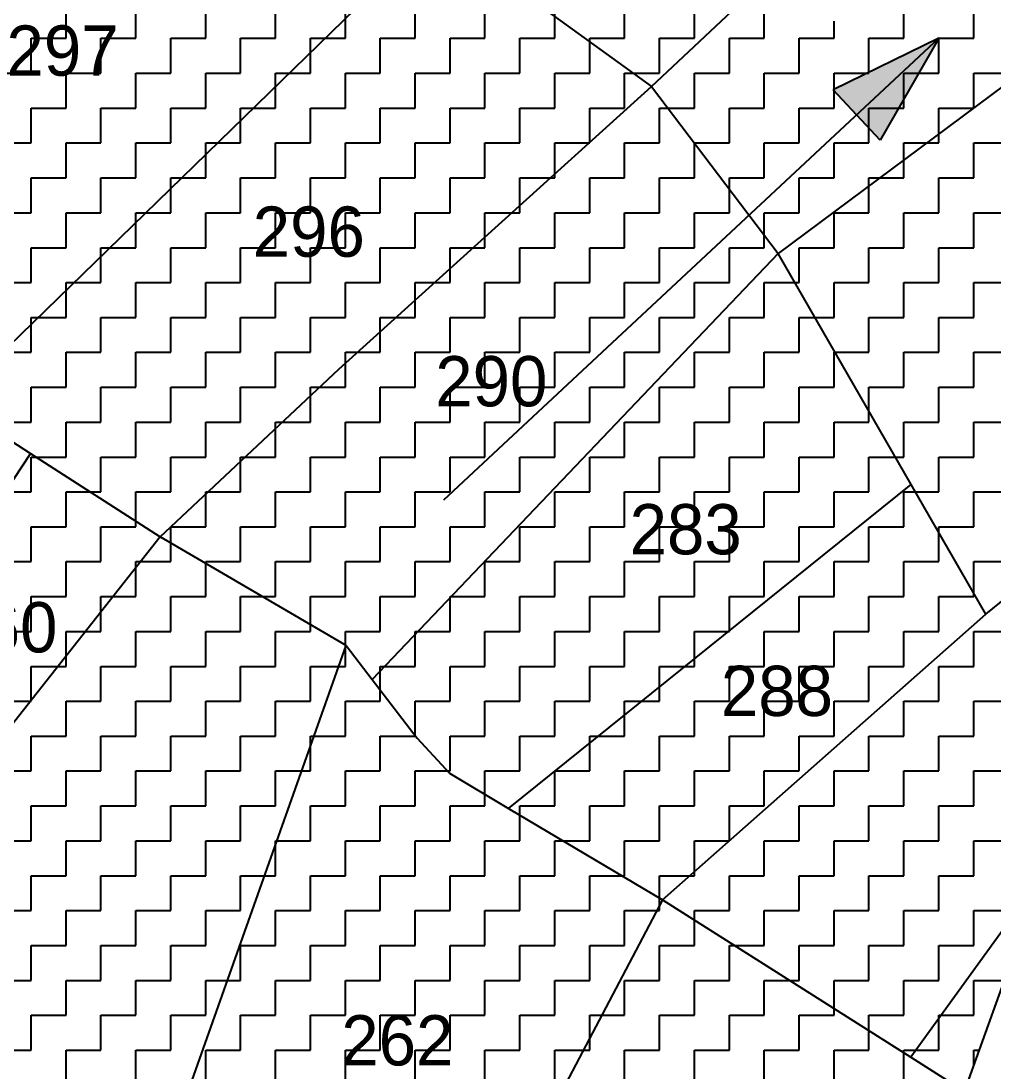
# Model space of a CAD drawing. Header units: metres. Extents: x 291362 to 296970, y 2012513 to 2016467.
# Drawn here: x 292382.1 to 292560, y 2014026.5 to 2014218.6 of the extents above; entities that cross this region are included whole.
import ezdxf
from ezdxf.enums import TextEntityAlignment as Align

# ---------------------------------------------------------------- set-up
doc = ezdxf.new("R2010")
doc.units = ezdxf.units.M
for name, color, linetype in [('POLY_HATCH', 12, 'Continuous'), ('POLY_PARCEL', 6, 'Continuous'), ('TEXT_PARCEL', 7, 'Continuous')]:
    doc.layers.add(name, color=color, linetype=linetype)
doc.styles.add('TEXT_MAP', font='')
doc.styles.get('TEXT_MAP').set_extended_font_data('Kruti Dev 050')

msp = doc.modelspace()

# ---------------------------------------------------------------- hatches: boundary and pattern name
h = msp.add_hatch(color=256)
h.paths.add_polyline_path([(292534.83, 2014201.39), (292539.12, 2014196.79), (292549.87, 2014215.42)])
h.paths.add_polyline_path([(292549.87, 2014215.42), (292530.54, 2014205.99), (292534.83, 2014201.39)])

# ---------------------------------------------------------------- linework, layer by layer
for points in [[(292549.87, 2014215.42), (292459.29, 2014130.93)], [(292549.87, 2014215.42), (292530.54, 2014205.99)], [(292549.87, 2014215.42), (292539.12, 2014196.79)], [(292539.12, 2014196.79), (292530.54, 2014205.99)]]:
    msp.add_lwpolyline(points)
at = {"layer": 'POLY_HATCH', "linetype": 'Continuous'}
for p, q in [((292390.32, 2014215.42), (292390.32, 2014221.8)), ((292403.08, 2014215.42), (292403.08, 2014221.8)), ((292415.85, 2014215.42), (292415.85, 2014221.8)), ((292428.61, 2014215.42), (292428.61, 2014221.8)), ((292441.38, 2014215.42), (292441.38, 2014221.8)), ((292454.14, 2014215.42), (292454.14, 2014221.8)), ((292466.9, 2014215.42), (292466.9, 2014221.8)), ((292479.67, 2014215.42), (292479.67, 2014221.8)), ((292492.43, 2014215.42), (292492.43, 2014221.8)), ((292505.19, 2014215.42), (292505.19, 2014221.8)), ((292517.96, 2014215.42), (292517.96, 2014221.8)), ((292543.49, 2014215.42), (292543.49, 2014221.8)), ((292556.25, 2014215.42), (292556.25, 2014221.8)), ((292530.72, 2014215.42), (292530.72, 2014218.58)), ((292383.94, 2014215.42), (292390.32, 2014215.42)), ((292383.94, 2014209.03), (292383.94, 2014215.42)), ((292396.7, 2014215.42), (292403.08, 2014215.42)), ((292396.7, 2014209.03), (292396.7, 2014215.42)), ((292409.47, 2014215.42), (292415.85, 2014215.42)), ((292409.47, 2014209.03), (292409.47, 2014215.42)), ((292422.23, 2014215.42), (292428.61, 2014215.42)), ((292422.23, 2014209.03), (292422.23, 2014215.42)), ((292434.99, 2014215.42), (292441.38, 2014215.42)), ((292434.99, 2014209.03), (292434.99, 2014215.42)), ((292447.76, 2014215.42), (292454.14, 2014215.42)), ((292447.76, 2014209.03), (292447.76, 2014215.42)), ((292460.52, 2014215.42), (292466.9, 2014215.42)), ((292460.52, 2014209.03), (292460.52, 2014215.42)), ((292473.28, 2014215.42), (292479.67, 2014215.42)), ((292473.28, 2014209.03), (292473.28, 2014215.42)), ((292486.05, 2014215.42), (292492.43, 2014215.42)), ((292486.05, 2014209.03), (292486.05, 2014215.42)), ((292498.81, 2014215.42), (292505.19, 2014215.42)), ((292498.81, 2014209.03), (292498.81, 2014215.42)), ((292511.58, 2014215.42), (292517.96, 2014215.42)), ((292511.58, 2014209.03), (292511.58, 2014215.42)), ((292524.34, 2014215.42), (292525.72, 2014215.42)), ((292524.34, 2014214.55), (292524.34, 2014215.42)), ((292524.34, 2014209.03), (292524.34, 2014214.55)), ((292525.72, 2014215.42), (292530.72, 2014215.42)), ((292537.1, 2014215.42), (292543.49, 2014215.42)), ((292537.1, 2014209.03), (292537.1, 2014215.42)), ((292549.87, 2014215.42), (292556.25, 2014215.42)), ((292549.87, 2014209.03), (292549.87, 2014215.42)), ((292377.56, 2014209.03), (292383.94, 2014209.03)), ((292390.32, 2014209.03), (292396.7, 2014209.03)), ((292390.32, 2014202.65), (292390.32, 2014209.03)), ((292403.08, 2014209.03), (292409.47, 2014209.03)), ((292403.08, 2014202.65), (292403.08, 2014209.03)), ((292415.85, 2014209.03), (292422.23, 2014209.03)), ((292415.85, 2014202.65), (292415.85, 2014209.03)), ((292428.61, 2014209.03), (292434.99, 2014209.03)), ((292428.61, 2014202.65), (292428.61, 2014209.03)), ((292441.38, 2014209.03), (292447.76, 2014209.03)), ((292441.38, 2014202.65), (292441.38, 2014209.03)), ((292454.14, 2014209.03), (292460.52, 2014209.03)), ((292454.14, 2014202.65), (292454.14, 2014209.03)), ((292466.9, 2014209.03), (292473.28, 2014209.03)), ((292466.9, 2014202.65), (292466.9, 2014209.03)), ((292479.67, 2014209.03), (292486.05, 2014209.03)), ((292479.67, 2014202.65), (292479.67, 2014209.03)), ((292492.43, 2014209.03), (292498.81, 2014209.03)), ((292492.43, 2014202.65), (292492.43, 2014209.03)), ((292505.19, 2014209.03), (292511.58, 2014209.03)), ((292505.19, 2014202.65), (292505.19, 2014209.03)), ((292517.96, 2014209.03), (292524.34, 2014209.03)), ((292517.96, 2014202.65), (292517.96, 2014209.03)), ((292530.72, 2014209.03), (292537.1, 2014209.03)), ((292530.72, 2014202.65), (292530.72, 2014209.03)), ((292543.49, 2014209.03), (292549.87, 2014209.03)), ((292543.49, 2014202.65), (292543.49, 2014209.03)), ((292556.25, 2014209.03), (292562.63, 2014209.03)), ((292556.25, 2014202.65), (292556.25, 2014209.03)), ((292383.94, 2014202.65), (292390.32, 2014202.65)), ((292383.94, 2014196.27), (292383.94, 2014202.65)), ((292396.7, 2014202.65), (292403.08, 2014202.65)), ((292396.7, 2014196.27), (292396.7, 2014202.65)), ((292409.47, 2014202.65), (292415.85, 2014202.65)), ((292409.47, 2014196.27), (292409.47, 2014202.65)), ((292422.23, 2014202.65), (292428.61, 2014202.65)), ((292422.23, 2014196.27), (292422.23, 2014202.65)), ((292434.99, 2014202.65), (292441.38, 2014202.65)), ((292434.99, 2014196.27), (292434.99, 2014202.65)), ((292447.76, 2014202.65), (292454.14, 2014202.65)), ((292447.76, 2014196.27), (292447.76, 2014202.65)), ((292460.52, 2014202.65), (292466.9, 2014202.65)), ((292460.52, 2014196.27), (292460.52, 2014202.65)), ((292473.28, 2014202.65), (292479.67, 2014202.65)), ((292473.28, 2014196.27), (292473.28, 2014202.65)), ((292486.05, 2014202.65), (292492.43, 2014202.65)), ((292486.05, 2014196.27), (292486.05, 2014202.65)), ((292498.81, 2014202.65), (292505.19, 2014202.65)), ((292498.81, 2014198.39), (292498.81, 2014202.65)), ((292511.58, 2014202.65), (292517.96, 2014202.65)), ((292511.58, 2014196.27), (292511.58, 2014202.65)), ((292524.34, 2014202.65), (292530.72, 2014202.65)), ((292524.34, 2014196.27), (292524.34, 2014202.65)), ((292537.1, 2014202.65), (292543.49, 2014202.65)), ((292537.1, 2014196.27), (292537.1, 2014202.65)), ((292549.87, 2014202.65), (292556.25, 2014202.65)), ((292549.87, 2014196.27), (292549.87, 2014202.65)), ((292498.81, 2014196.27), (292498.81, 2014198.39)), ((292377.56, 2014196.27), (292383.94, 2014196.27)), ((292390.32, 2014196.27), (292396.7, 2014196.27)), ((292390.32, 2014189.89), (292390.32, 2014196.27)), ((292403.08, 2014196.27), (292409.47, 2014196.27)), ((292403.08, 2014189.89), (292403.08, 2014196.27)), ((292415.85, 2014196.27), (292422.23, 2014196.27)), ((292415.85, 2014189.89), (292415.85, 2014196.27)), ((292428.61, 2014196.27), (292434.99, 2014196.27)), ((292428.61, 2014189.89), (292428.61, 2014196.27)), ((292441.38, 2014196.27), (292447.76, 2014196.27)), ((292441.38, 2014189.89), (292441.38, 2014196.27)), ((292454.14, 2014196.27), (292460.52, 2014196.27)), ((292454.14, 2014189.89), (292454.14, 2014196.27)), ((292466.9, 2014196.27), (292473.28, 2014196.27)), ((292466.9, 2014189.89), (292466.9, 2014196.27)), ((292479.67, 2014196.27), (292486.05, 2014196.27)), ((292479.67, 2014189.89), (292479.67, 2014196.27)), ((292492.43, 2014196.27), (292495.46, 2014196.27)), ((292492.43, 2014194.35), (292492.43, 2014196.27)), ((292495.46, 2014196.27), (292498.81, 2014196.27)), ((292505.19, 2014196.27), (292511.58, 2014196.27)), ((292505.19, 2014189.89), (292505.19, 2014196.27)), ((292517.96, 2014196.27), (292524.34, 2014196.27)), ((292517.96, 2014189.89), (292517.96, 2014196.27)), ((292530.72, 2014196.27), (292537.1, 2014196.27)), ((292530.72, 2014189.89), (292530.72, 2014196.27)), ((292543.49, 2014196.27), (292549.87, 2014196.27)), ((292543.49, 2014189.89), (292543.49, 2014196.27)), ((292556.25, 2014196.27), (292562.63, 2014196.27)), ((292556.25, 2014189.89), (292556.25, 2014196.27)), ((292492.43, 2014189.89), (292492.43, 2014194.35)), ((292383.94, 2014189.89), (292390.32, 2014189.89)), ((292383.94, 2014183.51), (292383.94, 2014189.89)), ((292396.7, 2014189.89), (292403.08, 2014189.89)), ((292396.7, 2014183.51), (292396.7, 2014189.89)), ((292409.47, 2014189.89), (292415.85, 2014189.89)), ((292409.47, 2014183.51), (292409.47, 2014189.89)), ((292422.23, 2014189.89), (292428.61, 2014189.89)), ((292422.23, 2014183.51), (292422.23, 2014189.89)), ((292434.99, 2014189.89), (292441.38, 2014189.89)), ((292434.99, 2014183.51), (292434.99, 2014189.89)), ((292447.76, 2014189.89), (292454.14, 2014189.89)), ((292447.76, 2014183.51), (292447.76, 2014189.89)), ((292460.52, 2014189.89), (292466.9, 2014189.89)), ((292460.52, 2014183.51), (292460.52, 2014189.89)), ((292473.28, 2014189.89), (292479.67, 2014189.89)), ((292473.28, 2014183.51), (292473.28, 2014189.89)), ((292486.05, 2014189.89), (292492.43, 2014189.89)), ((292486.05, 2014183.51), (292486.05, 2014189.89)), ((292498.81, 2014189.89), (292505.19, 2014189.89)), ((292498.81, 2014183.51), (292498.81, 2014189.89)), ((292511.58, 2014189.89), (292517.96, 2014189.89)), ((292511.58, 2014183.51), (292511.58, 2014189.89)), ((292524.34, 2014189.89), (292530.72, 2014189.89)), ((292524.34, 2014183.51), (292524.34, 2014189.89)), ((292537.1, 2014189.89), (292543.49, 2014189.89)), ((292537.1, 2014183.51), (292537.1, 2014189.89)), ((292549.87, 2014189.89), (292556.25, 2014189.89)), ((292549.87, 2014183.51), (292549.87, 2014189.89)), ((292377.56, 2014183.51), (292383.94, 2014183.51)), ((292390.32, 2014183.51), (292396.7, 2014183.51)), ((292390.32, 2014177.12), (292390.32, 2014183.51)), ((292403.08, 2014183.51), (292409.47, 2014183.51)), ((292403.08, 2014177.12), (292403.08, 2014183.51)), ((292415.85, 2014183.51), (292422.23, 2014183.51)), ((292415.85, 2014177.12), (292415.85, 2014183.51)), ((292428.61, 2014183.51), (292434.99, 2014183.51)), ((292428.61, 2014177.12), (292428.61, 2014183.51)), ((292441.38, 2014183.51), (292447.76, 2014183.51)), ((292441.38, 2014177.12), (292441.38, 2014183.51)), ((292454.14, 2014183.51), (292460.52, 2014183.51)), ((292454.14, 2014177.12), (292454.14, 2014183.51)), ((292466.9, 2014183.51), (292473.28, 2014183.51)), ((292466.9, 2014178.2), (292466.9, 2014183.51)), ((292479.67, 2014183.51), (292486.05, 2014183.51)), ((292479.67, 2014177.12), (292479.67, 2014183.51)), ((292492.43, 2014183.51), (292498.81, 2014183.51)), ((292492.43, 2014177.12), (292492.43, 2014183.51)), ((292505.19, 2014183.51), (292511.58, 2014183.51)), ((292505.19, 2014177.12), (292505.19, 2014183.51)), ((292517.96, 2014183.51), (292524.34, 2014183.51)), ((292517.96, 2014177.12), (292517.96, 2014183.51)), ((292530.72, 2014183.51), (292537.1, 2014183.51)), ((292530.72, 2014177.12), (292530.72, 2014183.51)), ((292543.49, 2014183.51), (292549.87, 2014183.51)), ((292543.49, 2014177.12), (292543.49, 2014183.51)), ((292556.25, 2014183.51), (292562.63, 2014183.51)), ((292556.25, 2014177.12), (292556.25, 2014183.51)), ((292466.9, 2014177.12), (292466.9, 2014178.2)), ((292383.94, 2014177.12), (292390.32, 2014177.12)), ((292383.94, 2014170.74), (292383.94, 2014177.12)), ((292396.7, 2014177.12), (292403.08, 2014177.12)), ((292396.7, 2014170.74), (292396.7, 2014177.12)), ((292409.47, 2014177.12), (292415.85, 2014177.12)), ((292409.47, 2014170.74), (292409.47, 2014177.12)), ((292422.23, 2014177.12), (292428.61, 2014177.12)), ((292422.23, 2014170.74), (292422.23, 2014177.12)), ((292434.99, 2014177.12), (292441.38, 2014177.12)), ((292434.99, 2014170.74), (292434.99, 2014177.12)), ((292447.76, 2014177.12), (292454.14, 2014177.12)), ((292447.76, 2014170.74), (292447.76, 2014177.12)), ((292460.52, 2014177.12), (292465.21, 2014177.12)), ((292460.52, 2014174.16), (292460.52, 2014177.12)), ((292465.21, 2014177.12), (292466.9, 2014177.12)), ((292473.28, 2014177.12), (292479.67, 2014177.12)), ((292473.28, 2014170.74), (292473.28, 2014177.12)), ((292486.05, 2014177.12), (292492.43, 2014177.12)), ((292486.05, 2014170.74), (292486.05, 2014177.12)), ((292498.81, 2014177.12), (292505.19, 2014177.12)), ((292498.81, 2014170.74), (292498.81, 2014177.12)), ((292511.58, 2014177.12), (292517.96, 2014177.12)), ((292511.58, 2014170.74), (292511.58, 2014177.12)), ((292524.34, 2014177.12), (292530.72, 2014177.12)), ((292524.34, 2014170.74), (292524.34, 2014177.12)), ((292537.1, 2014177.12), (292543.49, 2014177.12)), ((292537.1, 2014170.74), (292537.1, 2014177.12)), ((292549.87, 2014177.12), (292556.25, 2014177.12)), ((292549.87, 2014170.74), (292549.87, 2014177.12)), ((292460.52, 2014170.74), (292460.52, 2014174.16)), ((292377.56, 2014170.74), (292383.94, 2014170.74)), ((292390.32, 2014170.74), (292396.7, 2014170.74)), ((292390.32, 2014164.36), (292390.32, 2014170.74)), ((292403.08, 2014170.74), (292409.47, 2014170.74)), ((292403.08, 2014164.36), (292403.08, 2014170.74)), ((292415.85, 2014170.74), (292422.23, 2014170.74)), ((292415.85, 2014164.36), (292415.85, 2014170.74)), ((292428.61, 2014170.74), (292434.99, 2014170.74)), ((292428.61, 2014164.36), (292428.61, 2014170.74)), ((292441.38, 2014170.74), (292447.76, 2014170.74)), ((292441.38, 2014164.36), (292441.38, 2014170.74)), ((292454.14, 2014170.74), (292455.12, 2014170.74)), ((292454.14, 2014170.12), (292454.14, 2014170.74)), ((292455.12, 2014170.74), (292460.52, 2014170.74)), ((292466.9, 2014170.74), (292473.28, 2014170.74)), ((292466.9, 2014164.36), (292466.9, 2014170.74)), ((292479.67, 2014170.74), (292486.05, 2014170.74)), ((292479.67, 2014164.36), (292479.67, 2014170.74)), ((292492.43, 2014170.74), (292498.81, 2014170.74)), ((292492.43, 2014164.36), (292492.43, 2014170.74)), ((292505.19, 2014170.74), (292511.58, 2014170.74)), ((292505.19, 2014164.36), (292505.19, 2014170.74)), ((292517.96, 2014170.74), (292524.34, 2014170.74)), ((292517.96, 2014164.36), (292517.96, 2014170.74)), ((292530.72, 2014170.74), (292537.1, 2014170.74)), ((292530.72, 2014164.36), (292530.72, 2014170.74)), ((292543.49, 2014170.74), (292549.87, 2014170.74)), ((292543.49, 2014164.36), (292543.49, 2014170.74)), ((292556.25, 2014170.74), (292562.63, 2014170.74)), ((292556.25, 2014164.36), (292556.25, 2014170.74)), ((292454.14, 2014164.36), (292454.14, 2014170.12)), ((292383.94, 2014164.36), (292390.32, 2014164.36)), ((292383.94, 2014157.98), (292383.94, 2014164.36)), ((292396.7, 2014164.36), (292403.08, 2014164.36)), ((292396.7, 2014157.98), (292396.7, 2014164.36)), ((292409.47, 2014164.36), (292415.85, 2014164.36)), ((292409.47, 2014157.98), (292409.47, 2014164.36)), ((292422.23, 2014164.36), (292428.61, 2014164.36)), ((292422.23, 2014157.98), (292422.23, 2014164.36)), ((292434.99, 2014164.36), (292441.38, 2014164.36)), ((292434.99, 2014158.01), (292434.99, 2014164.36)), ((292447.76, 2014164.36), (292454.14, 2014164.36)), ((292447.76, 2014157.98), (292447.76, 2014164.36)), ((292460.52, 2014164.36), (292466.9, 2014164.36)), ((292460.52, 2014157.98), (292460.52, 2014164.36)), ((292473.28, 2014164.36), (292479.67, 2014164.36)), ((292473.28, 2014157.98), (292473.28, 2014164.36)), ((292486.05, 2014164.36), (292492.43, 2014164.36)), ((292486.05, 2014157.98), (292486.05, 2014164.36)), ((292498.81, 2014164.36), (292505.19, 2014164.36)), ((292498.81, 2014157.98), (292498.81, 2014164.36)), ((292511.58, 2014164.36), (292517.96, 2014164.36)), ((292511.58, 2014157.98), (292511.58, 2014164.36)), ((292524.34, 2014164.36), (292530.72, 2014164.36)), ((292524.34, 2014157.98), (292524.34, 2014164.36)), ((292537.1, 2014164.36), (292543.49, 2014164.36)), ((292537.1, 2014157.98), (292537.1, 2014164.36)), ((292549.87, 2014164.36), (292556.25, 2014164.36)), ((292549.87, 2014157.98), (292549.87, 2014164.36)), ((292377.56, 2014157.98), (292383.94, 2014157.98)), ((292390.32, 2014157.98), (292396.7, 2014157.98)), ((292390.32, 2014151.6), (292390.32, 2014157.98)), ((292403.08, 2014157.98), (292409.47, 2014157.98)), ((292403.08, 2014151.6), (292403.08, 2014157.98)), ((292415.85, 2014157.98), (292422.23, 2014157.98)), ((292415.85, 2014151.6), (292415.85, 2014157.98)), ((292428.61, 2014157.98), (292434.95, 2014157.98)), ((292428.61, 2014153.97), (292428.61, 2014157.98)), ((292434.95, 2014157.98), (292434.99, 2014157.98)), ((292434.99, 2014157.98), (292434.99, 2014158.01)), ((292441.38, 2014157.98), (292447.76, 2014157.98)), ((292441.38, 2014151.6), (292441.38, 2014157.98)), ((292454.14, 2014157.98), (292460.52, 2014157.98)), ((292454.14, 2014151.6), (292454.14, 2014157.98)), ((292466.9, 2014157.98), (292473.28, 2014157.98)), ((292466.9, 2014151.6), (292466.9, 2014157.98)), ((292479.67, 2014157.98), (292486.05, 2014157.98)), ((292479.67, 2014151.6), (292479.67, 2014157.98)), ((292492.43, 2014157.98), (292498.81, 2014157.98)), ((292492.43, 2014151.6), (292492.43, 2014157.98)), ((292505.19, 2014157.98), (292511.58, 2014157.98)), ((292505.19, 2014151.6), (292505.19, 2014157.98)), ((292517.96, 2014157.98), (292524.34, 2014157.98)), ((292517.96, 2014151.6), (292517.96, 2014157.98)), ((292530.72, 2014157.98), (292537.1, 2014157.98)), ((292530.72, 2014151.6), (292530.72, 2014157.98)), ((292543.49, 2014157.98), (292549.87, 2014157.98)), ((292543.49, 2014151.6), (292543.49, 2014157.98)), ((292556.25, 2014157.98), (292562.63, 2014157.98)), ((292556.25, 2014151.6), (292556.25, 2014157.98)), ((292428.61, 2014151.6), (292428.61, 2014153.97)), ((292383.94, 2014151.6), (292390.32, 2014151.6)), ((292383.94, 2014145.21), (292383.94, 2014151.6)), ((292396.7, 2014151.6), (292403.08, 2014151.6)), ((292396.7, 2014145.21), (292396.7, 2014151.6)), ((292409.47, 2014151.6), (292415.85, 2014151.6)), ((292409.47, 2014145.21), (292409.47, 2014151.6)), ((292422.23, 2014151.6), (292424.87, 2014151.6)), ((292422.23, 2014149.93), (292422.23, 2014151.6)), ((292424.87, 2014151.6), (292428.61, 2014151.6)), ((292434.99, 2014151.6), (292441.38, 2014151.6)), ((292434.99, 2014145.21), (292434.99, 2014151.6)), ((292447.76, 2014151.6), (292454.14, 2014151.6)), ((292447.76, 2014145.21), (292447.76, 2014151.6)), ((292460.52, 2014151.6), (292466.9, 2014151.6)), ((292460.52, 2014145.21), (292460.52, 2014151.6)), ((292473.28, 2014151.6), (292479.67, 2014151.6)), ((292473.28, 2014145.21), (292473.28, 2014151.6)), ((292486.05, 2014151.6), (292492.43, 2014151.6)), ((292486.05, 2014145.21), (292486.05, 2014151.6)), ((292498.81, 2014151.6), (292505.19, 2014151.6)), ((292498.81, 2014145.21), (292498.81, 2014151.6)), ((292511.58, 2014151.6), (292517.96, 2014151.6)), ((292511.58, 2014145.21), (292511.58, 2014151.6)), ((292524.34, 2014151.6), (292530.72, 2014151.6)), ((292524.34, 2014145.21), (292524.34, 2014151.6)), ((292537.1, 2014151.6), (292543.49, 2014151.6)), ((292537.1, 2014145.21), (292537.1, 2014151.6)), ((292549.87, 2014151.6), (292556.25, 2014151.6)), ((292549.87, 2014145.21), (292549.87, 2014151.6)), ((292422.23, 2014145.21), (292422.23, 2014149.93)), ((292377.56, 2014145.21), (292383.94, 2014145.21)), ((292390.32, 2014145.21), (292396.7, 2014145.21)), ((292390.32, 2014138.83), (292390.32, 2014145.21)), ((292403.08, 2014145.21), (292409.47, 2014145.21)), ((292403.08, 2014138.83), (292403.08, 2014145.21)), ((292415.85, 2014145.21), (292422.23, 2014145.21)), ((292415.85, 2014138.83), (292415.85, 2014145.21)), ((292428.61, 2014145.21), (292434.99, 2014145.21)), ((292428.61, 2014138.83), (292428.61, 2014145.21)), ((292441.38, 2014145.21), (292447.76, 2014145.21)), ((292441.38, 2014138.83), (292441.38, 2014145.21)), ((292454.14, 2014145.21), (292460.52, 2014145.21)), ((292454.14, 2014138.83), (292454.14, 2014145.21)), ((292466.9, 2014145.21), (292473.28, 2014145.21)), ((292466.9, 2014138.83), (292466.9, 2014145.21)), ((292479.67, 2014145.21), (292486.05, 2014145.21)), ((292479.67, 2014138.83), (292479.67, 2014145.21)), ((292492.43, 2014145.21), (292498.81, 2014145.21)), ((292492.43, 2014138.83), (292492.43, 2014145.21)), ((292505.19, 2014145.21), (292511.58, 2014145.21)), ((292505.19, 2014138.83), (292505.19, 2014145.21)), ((292517.96, 2014145.21), (292524.34, 2014145.21)), ((292517.96, 2014138.83), (292517.96, 2014145.21)), ((292530.72, 2014145.21), (292537.1, 2014145.21)), ((292530.72, 2014138.83), (292530.72, 2014145.21)), ((292543.49, 2014145.21), (292549.87, 2014145.21)), ((292543.49, 2014138.83), (292543.49, 2014145.21)), ((292556.25, 2014145.21), (292562.63, 2014145.21)), ((292556.25, 2014138.83), (292556.25, 2014145.21)), ((292383.94, 2014138.83), (292390.32, 2014138.83)), ((292383.94, 2014132.45), (292383.94, 2014138.83)), ((292396.7, 2014138.83), (292403.08, 2014138.83)), ((292396.7, 2014133.77), (292396.7, 2014138.83)), ((292409.47, 2014138.83), (292415.85, 2014138.83)), ((292409.47, 2014132.45), (292409.47, 2014138.83)), ((292422.23, 2014138.83), (292428.61, 2014138.83)), ((292422.23, 2014132.45), (292422.23, 2014138.83)), ((292434.99, 2014138.83), (292441.38, 2014138.83)), ((292434.99, 2014132.45), (292434.99, 2014138.83)), ((292447.76, 2014138.83), (292454.14, 2014138.83)), ((292447.76, 2014132.45), (292447.76, 2014138.83)), ((292460.52, 2014138.83), (292466.9, 2014138.83)), ((292460.52, 2014132.45), (292460.52, 2014138.83)), ((292473.28, 2014138.83), (292479.67, 2014138.83)), ((292473.28, 2014132.45), (292473.28, 2014138.83)), ((292486.05, 2014138.83), (292492.43, 2014138.83)), ((292486.05, 2014132.45), (292486.05, 2014138.83)), ((292498.81, 2014138.83), (292505.19, 2014138.83)), ((292498.81, 2014132.45), (292498.81, 2014138.83)), ((292511.58, 2014138.83), (292517.96, 2014138.83)), ((292511.58, 2014132.45), (292511.58, 2014138.83)), ((292524.34, 2014138.83), (292530.72, 2014138.83)), ((292524.34, 2014132.45), (292524.34, 2014138.83)), ((292537.1, 2014138.83), (292543.49, 2014138.83)), ((292537.1, 2014132.45), (292537.1, 2014138.83)), ((292549.87, 2014138.83), (292556.25, 2014138.83)), ((292549.87, 2014132.45), (292549.87, 2014138.83)), ((292377.56, 2014132.45), (292383.94, 2014132.45)), ((292390.32, 2014132.45), (292394.61, 2014132.45)), ((292390.32, 2014129.74), (292390.32, 2014132.45)), ((292394.61, 2014132.45), (292396.7, 2014132.45)), ((292396.7, 2014132.45), (292396.7, 2014133.77)), ((292403.08, 2014132.45), (292409.47, 2014132.45)), ((292403.08, 2014126.07), (292403.08, 2014132.45)), ((292415.85, 2014132.45), (292422.23, 2014132.45)), ((292415.85, 2014126.07), (292415.85, 2014132.45)), ((292428.61, 2014132.45), (292434.99, 2014132.45)), ((292428.61, 2014126.07), (292428.61, 2014132.45)), ((292441.38, 2014132.45), (292447.76, 2014132.45)), ((292441.38, 2014126.07), (292441.38, 2014132.45)), ((292454.14, 2014132.45), (292460.52, 2014132.45)), ((292454.14, 2014126.07), (292454.14, 2014132.45)), ((292466.9, 2014132.45), (292473.28, 2014132.45)), ((292466.9, 2014126.07), (292466.9, 2014132.45)), ((292479.67, 2014132.45), (292486.05, 2014132.45)), ((292479.67, 2014126.07), (292479.67, 2014132.45)), ((292492.43, 2014132.45), (292498.81, 2014132.45)), ((292492.43, 2014126.07), (292492.43, 2014132.45)), ((292505.19, 2014132.45), (292511.58, 2014132.45)), ((292505.19, 2014126.07), (292505.19, 2014132.45)), ((292517.96, 2014132.45), (292524.34, 2014132.45)), ((292517.96, 2014126.07), (292517.96, 2014132.45)), ((292530.72, 2014132.45), (292537.1, 2014132.45)), ((292530.72, 2014126.07), (292530.72, 2014132.45)), ((292543.49, 2014132.45), (292549.87, 2014132.45)), ((292543.49, 2014126.07), (292543.49, 2014132.45)), ((292556.25, 2014132.45), (292562.63, 2014132.45)), ((292556.25, 2014126.07), (292556.25, 2014132.45)), ((292390.32, 2014126.07), (292390.32, 2014129.74)), ((292383.94, 2014126.07), (292384.53, 2014126.07)), ((292383.94, 2014125.7), (292383.94, 2014126.07)), ((292383.94, 2014119.69), (292383.94, 2014125.7)), ((292384.53, 2014126.07), (292390.32, 2014126.07)), ((292396.7, 2014126.07), (292403.08, 2014126.07)), ((292396.7, 2014119.69), (292396.7, 2014126.07)), ((292409.47, 2014126.07), (292415.85, 2014126.07)), ((292409.47, 2014119.69), (292409.47, 2014126.07)), ((292422.23, 2014126.07), (292428.61, 2014126.07)), ((292422.23, 2014119.69), (292422.23, 2014126.07)), ((292434.99, 2014126.07), (292441.38, 2014126.07)), ((292434.99, 2014119.69), (292434.99, 2014126.07)), ((292447.76, 2014126.07), (292454.14, 2014126.07)), ((292447.76, 2014119.69), (292447.76, 2014126.07)), ((292460.52, 2014126.07), (292466.9, 2014126.07)), ((292460.52, 2014119.69), (292460.52, 2014126.07)), ((292473.28, 2014126.07), (292479.67, 2014126.07)), ((292473.28, 2014119.69), (292473.28, 2014126.07)), ((292486.05, 2014126.07), (292492.43, 2014126.07)), ((292486.05, 2014119.69), (292486.05, 2014126.07)), ((292498.81, 2014126.07), (292505.19, 2014126.07)), ((292498.81, 2014119.69), (292498.81, 2014126.07)), ((292511.58, 2014126.07), (292517.96, 2014126.07)), ((292511.58, 2014119.69), (292511.58, 2014126.07)), ((292524.34, 2014126.07), (292530.72, 2014126.07)), ((292524.34, 2014119.69), (292524.34, 2014126.07)), ((292537.1, 2014126.07), (292543.49, 2014126.07)), ((292537.1, 2014119.69), (292537.1, 2014126.07)), ((292549.87, 2014126.07), (292556.25, 2014126.07)), ((292549.87, 2014119.69), (292549.87, 2014126.07)), ((292377.56, 2014119.69), (292383.94, 2014119.69)), ((292390.32, 2014119.69), (292396.7, 2014119.69)), ((292390.32, 2014113.31), (292390.32, 2014119.69)), ((292403.08, 2014119.69), (292409.47, 2014119.69)), ((292403.08, 2014113.31), (292403.08, 2014119.69)), ((292415.85, 2014119.69), (292422.23, 2014119.69)), ((292415.85, 2014113.31), (292415.85, 2014119.69)), ((292428.61, 2014119.69), (292434.99, 2014119.69)), ((292428.61, 2014113.31), (292428.61, 2014119.69)), ((292441.38, 2014119.69), (292447.76, 2014119.69)), ((292441.38, 2014113.31), (292441.38, 2014119.69)), ((292454.14, 2014119.69), (292460.52, 2014119.69)), ((292454.14, 2014113.31), (292454.14, 2014119.69)), ((292466.9, 2014119.69), (292473.28, 2014119.69)), ((292466.9, 2014113.31), (292466.9, 2014119.69)), ((292479.67, 2014119.69), (292486.05, 2014119.69)), ((292479.67, 2014113.31), (292479.67, 2014119.69)), ((292492.43, 2014119.69), (292498.81, 2014119.69)), ((292492.43, 2014113.31), (292492.43, 2014119.69)), ((292505.19, 2014119.69), (292511.58, 2014119.69)), ((292505.19, 2014113.31), (292505.19, 2014119.69)), ((292517.96, 2014119.69), (292524.34, 2014119.69)), ((292517.96, 2014113.31), (292517.96, 2014119.69)), ((292530.72, 2014119.69), (292537.1, 2014119.69)), ((292530.72, 2014113.31), (292530.72, 2014119.69)), ((292543.49, 2014119.69), (292549.87, 2014119.69)), ((292543.49, 2014113.31), (292543.49, 2014119.69)), ((292556.25, 2014119.69), (292562.63, 2014119.69)), ((292556.25, 2014113.31), (292556.25, 2014119.69)), ((292383.94, 2014113.31), (292390.32, 2014113.31)), ((292383.94, 2014106.92), (292383.94, 2014113.31)), ((292396.7, 2014113.31), (292403.08, 2014113.31)), ((292396.7, 2014106.92), (292396.7, 2014113.31)), ((292409.47, 2014113.31), (292415.85, 2014113.31)), ((292409.47, 2014106.92), (292409.47, 2014113.31)), ((292422.23, 2014113.31), (292428.61, 2014113.31)), ((292422.23, 2014106.92), (292422.23, 2014113.31)), ((292434.99, 2014113.31), (292441.38, 2014113.31)), ((292434.99, 2014106.92), (292434.99, 2014113.31)), ((292447.76, 2014113.31), (292454.14, 2014113.31)), ((292447.76, 2014106.92), (292447.76, 2014113.31)), ((292460.52, 2014113.31), (292466.9, 2014113.31)), ((292460.52, 2014106.92), (292460.52, 2014113.31)), ((292473.28, 2014113.31), (292479.67, 2014113.31)), ((292473.28, 2014106.92), (292473.28, 2014113.31)), ((292486.05, 2014113.31), (292492.43, 2014113.31)), ((292486.05, 2014106.92), (292486.05, 2014113.31)), ((292498.81, 2014113.31), (292505.19, 2014113.31)), ((292498.81, 2014106.92), (292498.81, 2014113.31)), ((292511.58, 2014113.31), (292517.96, 2014113.31)), ((292511.58, 2014106.92), (292511.58, 2014113.31)), ((292524.34, 2014113.31), (292530.72, 2014113.31)), ((292524.34, 2014106.92), (292524.34, 2014113.31)), ((292537.1, 2014113.31), (292543.49, 2014113.31)), ((292537.1, 2014106.92), (292537.1, 2014113.31)), ((292549.87, 2014113.31), (292556.25, 2014113.31)), ((292549.87, 2014106.92), (292549.87, 2014113.31)), ((292377.56, 2014106.92), (292383.94, 2014106.92)), ((292390.32, 2014106.92), (292396.7, 2014106.92)), ((292390.32, 2014100.54), (292390.32, 2014106.92)), ((292403.08, 2014106.92), (292409.47, 2014106.92)), ((292403.08, 2014100.54), (292403.08, 2014106.92)), ((292415.85, 2014106.92), (292422.23, 2014106.92)), ((292415.85, 2014100.54), (292415.85, 2014106.92)), ((292428.61, 2014106.92), (292434.99, 2014106.92)), ((292428.61, 2014100.54), (292428.61, 2014106.92)), ((292441.38, 2014106.92), (292447.76, 2014106.92)), ((292441.38, 2014100.54), (292441.38, 2014106.92)), ((292454.14, 2014106.92), (292460.52, 2014106.92)), ((292454.14, 2014100.54), (292454.14, 2014106.92)), ((292466.9, 2014106.92), (292473.28, 2014106.92)), ((292466.9, 2014100.54), (292466.9, 2014106.92)), ((292479.67, 2014106.92), (292486.05, 2014106.92)), ((292479.67, 2014100.54), (292479.67, 2014106.92)), ((292492.43, 2014106.92), (292498.81, 2014106.92)), ((292492.43, 2014100.54), (292492.43, 2014106.92)), ((292505.19, 2014106.92), (292511.58, 2014106.92)), ((292505.19, 2014100.54), (292505.19, 2014106.92)), ((292517.96, 2014106.92), (292524.34, 2014106.92)), ((292517.96, 2014100.54), (292517.96, 2014106.92)), ((292530.72, 2014106.92), (292537.1, 2014106.92)), ((292530.72, 2014100.54), (292530.72, 2014106.92)), ((292543.49, 2014106.92), (292549.87, 2014106.92)), ((292543.49, 2014100.54), (292543.49, 2014106.92)), ((292556.25, 2014106.92), (292562.63, 2014106.92)), ((292556.25, 2014100.54), (292556.25, 2014106.92)), ((292383.94, 2014100.54), (292390.32, 2014100.54)), ((292383.94, 2014094.16), (292383.94, 2014100.54)), ((292396.7, 2014100.54), (292403.08, 2014100.54)), ((292396.7, 2014094.16), (292396.7, 2014100.54)), ((292409.47, 2014100.54), (292415.85, 2014100.54)), ((292409.47, 2014094.16), (292409.47, 2014100.54)), ((292422.23, 2014100.54), (292428.61, 2014100.54)), ((292422.23, 2014094.16), (292422.23, 2014100.54)), ((292434.99, 2014100.54), (292441.38, 2014100.54)), ((292434.99, 2014094.16), (292434.99, 2014100.54)), ((292447.76, 2014100.54), (292454.14, 2014100.54)), ((292447.76, 2014094.16), (292447.76, 2014100.54)), ((292460.52, 2014100.54), (292466.9, 2014100.54)), ((292460.52, 2014094.16), (292460.52, 2014100.54)), ((292473.28, 2014100.54), (292479.67, 2014100.54)), ((292473.28, 2014094.16), (292473.28, 2014100.54)), ((292486.05, 2014100.54), (292492.43, 2014100.54)), ((292486.05, 2014094.16), (292486.05, 2014100.54)), ((292498.81, 2014100.54), (292505.19, 2014100.54)), ((292498.81, 2014094.16), (292498.81, 2014100.54)), ((292511.58, 2014100.54), (292517.96, 2014100.54)), ((292511.58, 2014094.16), (292511.58, 2014100.54)), ((292524.34, 2014100.54), (292530.72, 2014100.54)), ((292524.34, 2014094.16), (292524.34, 2014100.54)), ((292537.1, 2014100.54), (292543.49, 2014100.54)), ((292537.1, 2014094.16), (292537.1, 2014100.54)), ((292549.87, 2014100.54), (292556.25, 2014100.54)), ((292549.87, 2014094.16), (292549.87, 2014100.54)), ((292377.56, 2014094.16), (292383.94, 2014094.16)), ((292390.32, 2014094.16), (292396.7, 2014094.16)), ((292390.32, 2014087.78), (292390.32, 2014094.16)), ((292403.08, 2014094.16), (292409.47, 2014094.16)), ((292403.08, 2014087.78), (292403.08, 2014094.16)), ((292415.85, 2014094.16), (292422.23, 2014094.16)), ((292415.85, 2014087.78), (292415.85, 2014094.16)), ((292428.61, 2014094.16), (292434.99, 2014094.16)), ((292428.61, 2014087.78), (292428.61, 2014094.16)), ((292441.38, 2014094.16), (292447.76, 2014094.16)), ((292441.38, 2014087.78), (292441.38, 2014094.16)), ((292454.14, 2014094.16), (292460.52, 2014094.16)), ((292454.14, 2014087.78), (292454.14, 2014094.16)), ((292466.9, 2014094.16), (292473.28, 2014094.16)), ((292466.9, 2014087.78), (292466.9, 2014094.16)), ((292479.67, 2014094.16), (292486.05, 2014094.16)), ((292479.67, 2014087.78), (292479.67, 2014094.16)), ((292492.43, 2014094.16), (292498.81, 2014094.16)), ((292492.43, 2014087.78), (292492.43, 2014094.16)), ((292505.19, 2014094.16), (292511.58, 2014094.16)), ((292505.19, 2014087.78), (292505.19, 2014094.16)), ((292517.96, 2014094.16), (292524.34, 2014094.16)), ((292517.96, 2014087.78), (292517.96, 2014094.16)), ((292530.72, 2014094.16), (292537.1, 2014094.16)), ((292530.72, 2014087.78), (292530.72, 2014094.16)), ((292543.49, 2014094.16), (292549.87, 2014094.16)), ((292543.49, 2014087.78), (292543.49, 2014094.16)), ((292556.25, 2014094.16), (292562.63, 2014094.16)), ((292556.25, 2014087.78), (292556.25, 2014094.16)), ((292383.94, 2014087.78), (292390.32, 2014087.78)), ((292383.94, 2014081.4), (292383.94, 2014087.78)), ((292396.7, 2014087.78), (292403.08, 2014087.78)), ((292396.7, 2014081.4), (292396.7, 2014087.78)), ((292409.47, 2014087.78), (292415.85, 2014087.78)), ((292409.47, 2014081.4), (292409.47, 2014087.78)), ((292422.23, 2014087.78), (292428.61, 2014087.78)), ((292422.23, 2014081.4), (292422.23, 2014087.78)), ((292434.99, 2014087.78), (292441.38, 2014087.78)), ((292434.99, 2014081.4), (292434.99, 2014087.78)), ((292447.76, 2014087.78), (292454.14, 2014087.78)), ((292447.76, 2014081.4), (292447.76, 2014087.78)), ((292460.52, 2014087.78), (292466.9, 2014087.78)), ((292460.52, 2014081.4), (292460.52, 2014087.78)), ((292473.28, 2014087.78), (292479.67, 2014087.78)), ((292473.28, 2014081.4), (292473.28, 2014087.78)), ((292486.05, 2014087.78), (292492.43, 2014087.78)), ((292486.05, 2014081.4), (292486.05, 2014087.78)), ((292498.81, 2014087.78), (292505.19, 2014087.78)), ((292498.81, 2014081.4), (292498.81, 2014087.78)), ((292511.58, 2014087.78), (292517.96, 2014087.78)), ((292511.58, 2014081.4), (292511.58, 2014087.78)), ((292524.34, 2014087.78), (292530.72, 2014087.78)), ((292524.34, 2014081.4), (292524.34, 2014087.78)), ((292537.1, 2014087.78), (292543.49, 2014087.78)), ((292537.1, 2014081.4), (292537.1, 2014087.78)), ((292549.87, 2014087.78), (292556.25, 2014087.78)), ((292549.87, 2014081.4), (292549.87, 2014087.78)), ((292377.56, 2014081.4), (292383.94, 2014081.4)), ((292390.32, 2014081.4), (292396.7, 2014081.4)), ((292390.32, 2014075.01), (292390.32, 2014081.4)), ((292403.08, 2014081.4), (292409.47, 2014081.4)), ((292403.08, 2014075.01), (292403.08, 2014081.4)), ((292415.85, 2014081.4), (292422.23, 2014081.4)), ((292415.85, 2014075.01), (292415.85, 2014081.4)), ((292428.61, 2014081.4), (292434.99, 2014081.4)), ((292428.61, 2014075.01), (292428.61, 2014081.4)), ((292441.38, 2014081.4), (292447.76, 2014081.4)), ((292441.38, 2014075.01), (292441.38, 2014081.4)), ((292454.14, 2014081.4), (292460.52, 2014081.4)), ((292454.14, 2014075.01), (292454.14, 2014081.4)), ((292466.9, 2014081.4), (292473.28, 2014081.4)), ((292466.9, 2014075.01), (292466.9, 2014081.4)), ((292479.67, 2014081.4), (292486.05, 2014081.4)), ((292479.67, 2014075.01), (292479.67, 2014081.4)), ((292492.43, 2014081.4), (292498.81, 2014081.4)), ((292492.43, 2014075.01), (292492.43, 2014081.4)), ((292505.19, 2014081.4), (292511.58, 2014081.4)), ((292505.19, 2014075.01), (292505.19, 2014081.4)), ((292517.96, 2014081.4), (292524.34, 2014081.4)), ((292517.96, 2014075.01), (292517.96, 2014081.4)), ((292530.72, 2014081.4), (292537.1, 2014081.4)), ((292530.72, 2014075.01), (292530.72, 2014081.4)), ((292543.49, 2014081.4), (292549.87, 2014081.4)), ((292543.49, 2014075.01), (292543.49, 2014081.4)), ((292556.25, 2014081.4), (292562.63, 2014081.4)), ((292556.25, 2014075.01), (292556.25, 2014081.4)), ((292383.94, 2014075.01), (292390.32, 2014075.01)), ((292383.94, 2014068.63), (292383.94, 2014075.01)), ((292396.7, 2014075.01), (292403.08, 2014075.01)), ((292396.7, 2014068.63), (292396.7, 2014075.01)), ((292409.47, 2014075.01), (292415.85, 2014075.01)), ((292409.47, 2014068.63), (292409.47, 2014075.01)), ((292422.23, 2014075.01), (292428.61, 2014075.01)), ((292422.23, 2014068.63), (292422.23, 2014075.01)), ((292434.99, 2014075.01), (292441.38, 2014075.01)), ((292434.99, 2014068.63), (292434.99, 2014075.01)), ((292447.76, 2014075.01), (292454.14, 2014075.01)), ((292447.76, 2014068.63), (292447.76, 2014075.01)), ((292460.52, 2014075.01), (292466.9, 2014075.01)), ((292460.52, 2014068.63), (292460.52, 2014075.01)), ((292473.28, 2014075.01), (292479.67, 2014075.01)), ((292473.28, 2014068.63), (292473.28, 2014075.01)), ((292486.05, 2014075.01), (292492.43, 2014075.01)), ((292486.05, 2014068.63), (292486.05, 2014075.01)), ((292498.81, 2014075.01), (292505.19, 2014075.01)), ((292498.81, 2014068.63), (292498.81, 2014075.01)), ((292511.58, 2014075.01), (292517.96, 2014075.01)), ((292511.58, 2014068.63), (292511.58, 2014075.01)), ((292524.34, 2014075.01), (292530.72, 2014075.01)), ((292524.34, 2014068.63), (292524.34, 2014075.01)), ((292537.1, 2014075.01), (292543.49, 2014075.01)), ((292537.1, 2014068.63), (292537.1, 2014075.01)), ((292549.87, 2014075.01), (292556.25, 2014075.01)), ((292549.87, 2014068.63), (292549.87, 2014075.01)), ((292377.56, 2014068.63), (292383.94, 2014068.63)), ((292390.32, 2014068.63), (292396.7, 2014068.63)), ((292390.32, 2014062.25), (292390.32, 2014068.63)), ((292403.08, 2014068.63), (292409.47, 2014068.63)), ((292403.08, 2014062.25), (292403.08, 2014068.63)), ((292415.85, 2014068.63), (292422.23, 2014068.63)), ((292415.85, 2014062.25), (292415.85, 2014068.63)), ((292428.61, 2014068.63), (292434.99, 2014068.63)), ((292428.61, 2014062.25), (292428.61, 2014068.63)), ((292441.38, 2014068.63), (292447.76, 2014068.63)), ((292441.38, 2014062.25), (292441.38, 2014068.63)), ((292454.14, 2014068.63), (292460.52, 2014068.63)), ((292454.14, 2014062.25), (292454.14, 2014068.63)), ((292466.9, 2014068.63), (292473.28, 2014068.63)), ((292466.9, 2014062.25), (292466.9, 2014068.63)), ((292479.67, 2014068.63), (292486.05, 2014068.63)), ((292479.67, 2014062.25), (292479.67, 2014068.63)), ((292492.43, 2014068.63), (292498.81, 2014068.63)), ((292492.43, 2014062.25), (292492.43, 2014068.63)), ((292505.19, 2014068.63), (292511.58, 2014068.63)), ((292505.19, 2014062.25), (292505.19, 2014068.63)), ((292517.96, 2014068.63), (292524.34, 2014068.63)), ((292517.96, 2014062.25), (292517.96, 2014068.63)), ((292530.72, 2014068.63), (292537.1, 2014068.63)), ((292530.72, 2014062.25), (292530.72, 2014068.63)), ((292543.49, 2014068.63), (292549.87, 2014068.63)), ((292543.49, 2014062.25), (292543.49, 2014068.63)), ((292556.25, 2014068.63), (292562.63, 2014068.63)), ((292556.25, 2014062.25), (292556.25, 2014068.63)), ((292383.94, 2014062.25), (292390.32, 2014062.25)), ((292383.94, 2014055.87), (292383.94, 2014062.25)), ((292396.7, 2014062.25), (292403.08, 2014062.25)), ((292396.7, 2014055.87), (292396.7, 2014062.25)), ((292409.47, 2014062.25), (292415.85, 2014062.25)), ((292409.47, 2014055.87), (292409.47, 2014062.25)), ((292422.23, 2014062.25), (292428.61, 2014062.25)), ((292422.23, 2014055.87), (292422.23, 2014062.25)), ((292434.99, 2014062.25), (292441.38, 2014062.25)), ((292434.99, 2014055.87), (292434.99, 2014062.25)), ((292447.76, 2014062.25), (292454.14, 2014062.25)), ((292447.76, 2014055.87), (292447.76, 2014062.25)), ((292460.52, 2014062.25), (292466.9, 2014062.25)), ((292460.52, 2014055.87), (292460.52, 2014062.25)), ((292473.28, 2014062.25), (292479.67, 2014062.25)), ((292473.28, 2014055.87), (292473.28, 2014062.25)), ((292486.05, 2014062.25), (292492.43, 2014062.25)), ((292486.05, 2014055.87), (292486.05, 2014062.25)), ((292498.81, 2014062.25), (292505.19, 2014062.25)), ((292498.81, 2014055.87), (292498.81, 2014062.25)), ((292511.58, 2014062.25), (292517.96, 2014062.25)), ((292511.58, 2014055.87), (292511.58, 2014062.25)), ((292524.34, 2014062.25), (292530.72, 2014062.25)), ((292524.34, 2014055.87), (292524.34, 2014062.25)), ((292537.1, 2014062.25), (292543.49, 2014062.25)), ((292537.1, 2014055.87), (292537.1, 2014062.25)), ((292549.87, 2014062.25), (292556.25, 2014062.25)), ((292549.87, 2014055.87), (292549.87, 2014062.25)), ((292377.56, 2014055.87), (292383.94, 2014055.87)), ((292390.32, 2014055.87), (292396.7, 2014055.87)), ((292390.32, 2014049.49), (292390.32, 2014055.87)), ((292403.08, 2014055.87), (292409.47, 2014055.87)), ((292403.08, 2014049.49), (292403.08, 2014055.87)), ((292415.85, 2014055.87), (292422.23, 2014055.87)), ((292415.85, 2014049.49), (292415.85, 2014055.87)), ((292428.61, 2014055.87), (292434.99, 2014055.87)), ((292428.61, 2014049.49), (292428.61, 2014055.87)), ((292441.38, 2014055.87), (292447.76, 2014055.87)), ((292441.38, 2014049.49), (292441.38, 2014055.87)), ((292454.14, 2014055.87), (292460.52, 2014055.87)), ((292454.14, 2014049.49), (292454.14, 2014055.87)), ((292466.9, 2014055.87), (292473.28, 2014055.87)), ((292466.9, 2014049.49), (292466.9, 2014055.87)), ((292479.67, 2014055.87), (292486.05, 2014055.87)), ((292479.67, 2014049.49), (292479.67, 2014055.87)), ((292492.43, 2014055.87), (292498.81, 2014055.87)), ((292492.43, 2014049.49), (292492.43, 2014055.87)), ((292505.19, 2014055.87), (292511.58, 2014055.87)), ((292505.19, 2014049.49), (292505.19, 2014055.87)), ((292517.96, 2014055.87), (292524.34, 2014055.87)), ((292517.96, 2014049.49), (292517.96, 2014055.87)), ((292530.72, 2014055.87), (292537.1, 2014055.87)), ((292530.72, 2014049.49), (292530.72, 2014055.87)), ((292543.49, 2014055.87), (292549.87, 2014055.87)), ((292543.49, 2014049.49), (292543.49, 2014055.87)), ((292556.25, 2014055.87), (292562.63, 2014055.87)), ((292556.25, 2014049.49), (292556.25, 2014055.87)), ((292383.94, 2014049.49), (292390.32, 2014049.49)), ((292383.94, 2014043.1), (292383.94, 2014049.49)), ((292396.7, 2014049.49), (292403.08, 2014049.49)), ((292396.7, 2014043.1), (292396.7, 2014049.49)), ((292409.47, 2014049.49), (292415.85, 2014049.49)), ((292409.47, 2014043.1), (292409.47, 2014049.49)), ((292422.23, 2014049.49), (292428.61, 2014049.49)), ((292422.23, 2014043.1), (292422.23, 2014049.49)), ((292434.99, 2014049.49), (292441.38, 2014049.49)), ((292434.99, 2014043.1), (292434.99, 2014049.49)), ((292447.76, 2014049.49), (292454.14, 2014049.49)), ((292447.76, 2014043.1), (292447.76, 2014049.49)), ((292460.52, 2014049.49), (292466.9, 2014049.49)), ((292460.52, 2014043.1), (292460.52, 2014049.49)), ((292473.28, 2014049.49), (292479.67, 2014049.49)), ((292473.28, 2014043.1), (292473.28, 2014049.49)), ((292486.05, 2014049.49), (292492.43, 2014049.49)), ((292486.05, 2014043.1), (292486.05, 2014049.49)), ((292498.81, 2014049.49), (292505.19, 2014049.49)), ((292498.81, 2014043.1), (292498.81, 2014049.49)), ((292511.58, 2014049.49), (292517.96, 2014049.49)), ((292511.58, 2014043.1), (292511.58, 2014049.49)), ((292524.34, 2014049.49), (292530.72, 2014049.49)), ((292524.34, 2014043.1), (292524.34, 2014049.49)), ((292537.1, 2014049.49), (292543.49, 2014049.49)), ((292537.1, 2014043.1), (292537.1, 2014049.49)), ((292549.87, 2014049.49), (292556.25, 2014049.49)), ((292549.87, 2014043.1), (292549.87, 2014049.49)), ((292377.56, 2014043.1), (292383.94, 2014043.1)), ((292390.32, 2014043.1), (292396.7, 2014043.1)), ((292390.32, 2014036.72), (292390.32, 2014043.1)), ((292403.08, 2014043.1), (292409.47, 2014043.1)), ((292403.08, 2014036.72), (292403.08, 2014043.1)), ((292415.85, 2014043.1), (292422.23, 2014043.1)), ((292415.85, 2014036.72), (292415.85, 2014043.1)), ((292428.61, 2014043.1), (292434.99, 2014043.1)), ((292428.61, 2014036.72), (292428.61, 2014043.1)), ((292441.38, 2014043.1), (292447.76, 2014043.1)), ((292441.38, 2014036.72), (292441.38, 2014043.1)), ((292454.14, 2014043.1), (292460.52, 2014043.1)), ((292454.14, 2014036.72), (292454.14, 2014043.1)), ((292466.9, 2014043.1), (292473.28, 2014043.1)), ((292466.9, 2014036.72), (292466.9, 2014043.1)), ((292479.67, 2014043.1), (292486.05, 2014043.1)), ((292479.67, 2014036.72), (292479.67, 2014043.1)), ((292492.43, 2014043.1), (292498.81, 2014043.1)), ((292492.43, 2014036.72), (292492.43, 2014043.1)), ((292505.19, 2014043.1), (292511.58, 2014043.1)), ((292505.19, 2014036.72), (292505.19, 2014043.1)), ((292517.96, 2014043.1), (292524.34, 2014043.1)), ((292517.96, 2014036.72), (292517.96, 2014043.1)), ((292530.72, 2014043.1), (292537.1, 2014043.1)), ((292530.72, 2014036.72), (292530.72, 2014043.1)), ((292543.49, 2014043.1), (292549.87, 2014043.1)), ((292543.49, 2014036.72), (292543.49, 2014043.1)), ((292556.25, 2014043.1), (292562.63, 2014043.1)), ((292556.25, 2014036.72), (292556.25, 2014043.1)), ((292383.94, 2014036.72), (292390.32, 2014036.72)), ((292383.94, 2014030.34), (292383.94, 2014036.72)), ((292396.7, 2014036.72), (292403.08, 2014036.72)), ((292396.7, 2014030.34), (292396.7, 2014036.72)), ((292409.47, 2014036.72), (292415.85, 2014036.72)), ((292409.47, 2014030.34), (292409.47, 2014036.72)), ((292422.23, 2014036.72), (292428.61, 2014036.72)), ((292422.23, 2014030.34), (292422.23, 2014036.72)), ((292434.99, 2014036.72), (292441.38, 2014036.72)), ((292434.99, 2014030.34), (292434.99, 2014036.72)), ((292447.76, 2014036.72), (292454.14, 2014036.72)), ((292447.76, 2014030.34), (292447.76, 2014036.72)), ((292460.52, 2014036.72), (292466.9, 2014036.72)), ((292460.52, 2014030.34), (292460.52, 2014036.72)), ((292473.28, 2014036.72), (292479.67, 2014036.72)), ((292473.28, 2014030.34), (292473.28, 2014036.72)), ((292486.05, 2014036.72), (292492.43, 2014036.72)), ((292486.05, 2014030.34), (292486.05, 2014036.72)), ((292498.81, 2014036.72), (292505.19, 2014036.72)), ((292498.81, 2014030.34), (292498.81, 2014036.72)), ((292511.58, 2014036.72), (292517.96, 2014036.72)), ((292511.58, 2014030.34), (292511.58, 2014036.72)), ((292524.34, 2014036.72), (292530.72, 2014036.72)), ((292524.34, 2014030.34), (292524.34, 2014036.72)), ((292537.1, 2014036.72), (292543.49, 2014036.72)), ((292537.1, 2014030.34), (292537.1, 2014036.72)), ((292549.87, 2014036.72), (292556.25, 2014036.72)), ((292549.87, 2014030.34), (292549.87, 2014036.72)), ((292377.56, 2014030.34), (292383.94, 2014030.34)), ((292390.32, 2014030.34), (292396.7, 2014030.34)), ((292390.32, 2014023.96), (292390.32, 2014030.34)), ((292403.08, 2014030.34), (292409.47, 2014030.34)), ((292403.08, 2014023.96), (292403.08, 2014030.34)), ((292415.85, 2014030.34), (292422.23, 2014030.34)), ((292415.85, 2014023.96), (292415.85, 2014030.34)), ((292428.61, 2014030.34), (292434.99, 2014030.34)), ((292428.61, 2014023.96), (292428.61, 2014030.34)), ((292441.38, 2014030.34), (292447.76, 2014030.34)), ((292441.38, 2014023.96), (292441.38, 2014030.34)), ((292454.14, 2014030.34), (292460.52, 2014030.34)), ((292454.14, 2014023.96), (292454.14, 2014030.34)), ((292466.9, 2014030.34), (292473.28, 2014030.34)), ((292466.9, 2014023.96), (292466.9, 2014030.34)), ((292479.67, 2014030.34), (292486.05, 2014030.34)), ((292479.67, 2014023.96), (292479.67, 2014030.34)), ((292492.43, 2014030.34), (292498.81, 2014030.34)), ((292492.43, 2014023.96), (292492.43, 2014030.34)), ((292505.19, 2014030.34), (292511.58, 2014030.34)), ((292505.19, 2014023.96), (292505.19, 2014030.34)), ((292517.96, 2014030.34), (292524.34, 2014030.34)), ((292517.96, 2014023.96), (292517.96, 2014030.34)), ((292530.72, 2014030.34), (292537.1, 2014030.34)), ((292530.72, 2014023.96), (292530.72, 2014030.34)), ((292543.49, 2014030.34), (292549.87, 2014030.34)), ((292543.49, 2014023.96), (292543.49, 2014030.34)), ((292556.25, 2014030.34), (292557.28, 2014030.34)), ((292556.25, 2014027.49), (292556.25, 2014030.34))]:
    msp.add_line(p, q, dxfattribs=at)
at = {"layer": 'POLY_HATCH'}
msp.add_line((292545.32, 2013997.05), (292561.44, 2014041.93), dxfattribs=at)
at = {"layer": 'POLY_PARCEL'}
for p, q in [((292611.75, 2014244.03), (292520.52, 2014176.06)), ((292369.3, 2014148.83), (292457.93, 2014235.17)), ((292497.36, 2014206.6), (292522.08, 2014229.89)), ((292471.13, 2014225.61), (292497.36, 2014206.6)), ((292440.19, 2014154.88), (292497.36, 2014206.6)), ((292497.36, 2014206.6), (292520.52, 2014176.06)), ((292520.52, 2014176.06), (292446.28, 2014098.12)), ((292544.82, 2014133.79), (292520.52, 2014176.06)), ((292558.47, 2014110.06), (292632.04, 2014170.02)), ((292407.52, 2014124.26), (292440.19, 2014154.88)), ((292369.3, 2014148.83), (292383.84, 2014139.49)), ((292383.84, 2014139.49), (292349.86, 2014088.8)), ((292383.84, 2014139.49), (292407.52, 2014124.26)), ((292471.22, 2014074.57), (292544.82, 2014133.79)), ((292558.47, 2014110.06), (292544.82, 2014133.79)), ((292407.52, 2014124.26), (292369.08, 2014075.5)), ((292441.52, 2014104.34), (292407.52, 2014124.26)), ((292499.33, 2014057.85), (292558.47, 2014110.06)), ((292401.6, 2013991.54), (292441.52, 2014104.34)), ((292441.52, 2014104.34), (292446.28, 2014098.12)), ((292446.28, 2014098.12), (292454.48, 2014087.41)), ((292454.48, 2014087.41), (292460.39, 2014081)), ((292460.39, 2014081), (292471.22, 2014074.57)), ((292579.3, 2014076.93), (292544.75, 2014029.06)), ((292471.22, 2014074.57), (292499.33, 2014057.85)), ((292499.33, 2014057.85), (292448.1, 2013960.53)), ((292499.33, 2014057.85), (292544.75, 2014029.06)), ((292544.75, 2014029.06), (292629, 2013975.65))]:
    msp.add_line(p, q, dxfattribs=at)

# ---------------------------------------------------------------- texts
at = {"layer": 'TEXT_PARCEL', "style": 'TEXT_MAP'}
for s, p in [('297', (292389.67, 2014213.18)), ('296', (292434.69, 2014180.06)), ('290', (292468.06, 2014152.7)), ('283', (292503.59, 2014125.63)), ('260', (292378.49, 2014107.69)), ('288', (292520.27, 2014096.06)), ('262', (292450.88, 2014032.14))]:
    msp.add_text(s, height=9.19, dxfattribs=at).set_placement(p, align=Align.MIDDLE)

doc.saveas('drawing.dxf')
